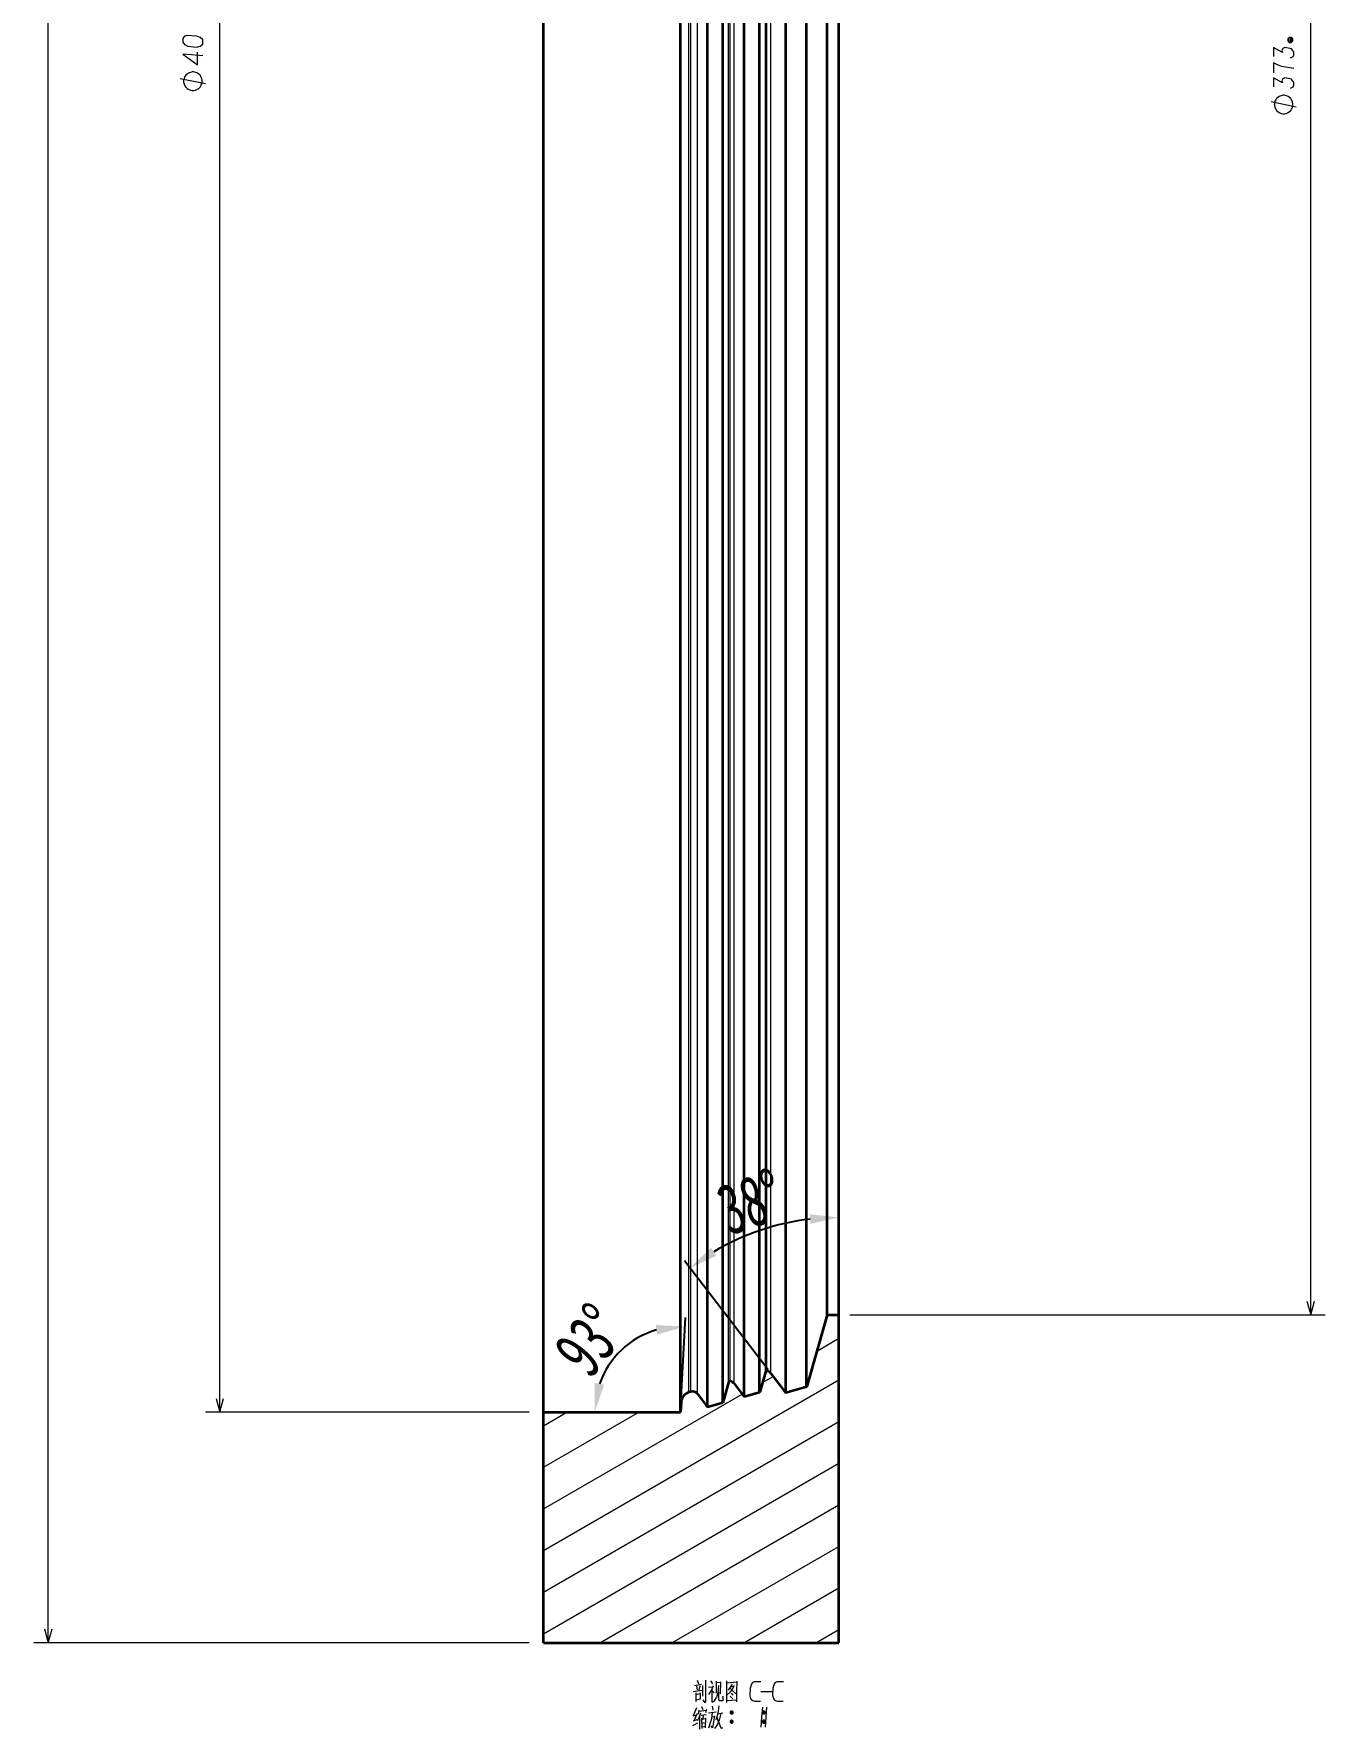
# Model space of a CAD drawing. Extents: x -214 to 8941, y -1198 to 2514.
# Drawn here: x 2157.8 to 2337, y 898.1 to 1133.3 of the extents above; entities that cross this region are included whole.
import ezdxf

# ---------------------------------------------------------------- set-up
doc = ezdxf.new("R2010")
doc.units = 0
doc.styles.add('标准', font='', dxfattribs={"width": 0.667})
doc.styles.get('标准').set_extended_font_data('宋体')
doc.dimstyles.get("Standard").update_dxf_attribs({"dimtxt": 0.18, "dimasz": 0.18, "dimexe": 0.18, "dimexo": 0.0625, "dimgap": 0.09, "dimtad": 0, "dimtoh": 1, "dimdec": 4, "dimzin": 0, "dimdsep": 46, "dimtxsty": '标准', "dimcen": 0.09, "dimadec": 0, "dimazin": 0, "dimtfac": 1, "dimtdec": 4, "dimtofl": 0, "dimtmove": 0, "dimatfit": 3, "dimfxl": 1, "dimtolj": 1, "dimtzin": 0, "dimarcsym": 0})

# ---------------------------------------------------------------- blocks, each defined once
blk = doc.blocks.new('*D4')
at = {"color": 0, "lineweight": -2, "transparency": 16777216}
blk.add_line((2247.69, 944.06), (2248.28, 955.18), dxfattribs=at)
blk.add_arc((2247.59, 942.02), 11.92, 106.3168, 160.6837, dxfattribs=at)
at = {"color": 0, "transparency": 16777216}
for points in [[(2244.16, 954.13), (2244.32, 952.8), (2248.21, 953.93)], [(2236.99, 945.86), (2235.68, 946.08), (2235.67, 942.02)]]:
    blk.add_solid(points, dxfattribs=at)
at = {"layer": 'Defpoints', "color": 0, "transparency": 16777216}
for p in [(2241.99, 952.55), (2247.66, 943.43), (2228.57, 942.02), (2247.59, 942.02), (2247.59, 942.02)]:
    blk.add_point(p, dxfattribs=at)
at = {"color": 0, "transparency": 16777216, "insert": (2235.05, 952.03), "char_height": 7, "attachment_point": 5, "rotation": 51.4105, "style": '标准'}
blk.add_mtext('93°', dxfattribs=at)
blk = doc.blocks.new('*D6')
at = {"color": 0, "lineweight": -2, "transparency": 16777216}
for p, q in [((2269.57, 956.16), (2269.57, 970.32)), ((2259.73, 947.91), (2248.12, 963.04))]:
    blk.add_line(p, q, dxfattribs=at)
blk.add_arc((2269.57, 935.09), 33.98, 96.7492, 120.7511, dxfattribs=at)
at = {"color": 0, "transparency": 16777216}
for points in [[(2265.53, 969.5), (2265.61, 968.17), (2269.57, 969.07)], [(2252.57, 963.74), (2251.82, 964.84), (2248.88, 962.05)]]:
    blk.add_solid(points, dxfattribs=at)
at = {"layer": 'Defpoints', "color": 0, "transparency": 16777216}
for p in [(2262.21, 968.26), (2269.57, 955.54), (2260.11, 947.41), (2261.97, 944.99), (2269.57, 910.02)]:
    blk.add_point(p, dxfattribs=at)
at = {"color": 0, "transparency": 16777216, "insert": (2257.32, 971.17), "char_height": 7, "attachment_point": 5, "rotation": 18.7501, "style": '标准'}
blk.add_mtext('38°', dxfattribs=at)

msp = doc.modelspace()

# ---------------------------------------------------------------- linework, layer by layer
at = {"color": 7, "lineweight": 13}
for p, q in [((2159.8448, 910.024), (2159.8448, 1375.024)), ((2183.6598, 942.024), (2183.6598, 1343.024)), ((2247.6617, 943.434), (2247.6617, 1341.614)), ((2248.7587, 944.8009), (2248.7587, 1340.2471)), ((2249.032, 944.8767), (2249.032, 1340.1713)), ((2249.9229, 944.5786), (2249.9229, 1340.4694)), ((2254.2563, 946.1784), (2254.2563, 1338.8696)), ((2254.4831, 946.3203), (2254.4831, 1338.7277)), ((2255.0171, 945.9967), (2255.0171, 1339.0513)), ((2259.3541, 947.5921), (2259.3541, 1337.4559)), ((2259.5809, 947.734), (2259.5809, 1337.3141)), ((2260.1147, 947.4104), (2260.1147, 1337.6376)), ((2335.0371, 955.5359), (2335.0371, 1329.5121)), ((2271.067, 955.5359), (2337.0371, 955.5359)), ((2266.5053, 950.5194), (2269.567, 952.2871)), ((2228.5669, 922.8423), (2269.567, 946.5136)), ((2258.9413, 946.1524), (2260.4234, 947.0081)), ((2228.5669, 928.6158), (2256.139, 944.5345)), ((2226.5669, 942.024), (2181.6598, 942.024)), ((2228.5669, 934.3893), (2241.7907, 942.024)), ((2228.5669, 940.1628), (2231.7907, 942.024)), ((2228.5669, 917.0688), (2269.567, 940.7401)), ((2228.5669, 911.2952), (2269.567, 934.9666)), ((2236.3651, 910.024), (2269.567, 929.1931)), ((2246.3651, 910.024), (2269.567, 923.4196)), ((2256.3651, 910.024), (2269.567, 917.6461)), ((2266.3651, 910.024), (2269.567, 911.8726)), ((2226.5669, 910.024), (2157.8448, 910.024))]:
    msp.add_line(p, q, dxfattribs=at)
at = {"color": 7, "lineweight": 35}
for p, q in [((2228.5669, 942.024), (2228.5669, 1343.024)), ((2247.5878, 942.024), (2247.5878, 1343.024)), ((2251.3244, 942.7521), (2251.3244, 1342.296)), ((2253.4423, 943.3394), (2253.4423, 1341.7086)), ((2256.422, 944.1658), (2256.422, 1340.8823)), ((2258.5401, 944.7531), (2258.5401, 1340.2949)), ((2262.1759, 944.7219), (2262.1759, 1340.3261)), ((2265.0738, 945.5274), (2265.0738, 1339.5207)), ((2267.9437, 955.5359), (2267.9437, 1329.5121)), ((2269.567, 955.5359), (2269.567, 1329.5121)), ((2267.9437, 955.5359), (2265.151, 945.7965)), ((2267.9437, 955.5359), (2269.067, 955.5359)), ((2269.067, 955.5359), (2269.567, 955.5359)), ((2269.567, 910.024), (2269.567, 955.5359)), ((2254.2563, 946.1784), (2253.4423, 943.3394)), ((2255.0171, 945.9967), (2256.422, 944.1658)), ((2259.3541, 947.5921), (2258.6173, 945.0223)), ((2260.1147, 947.4104), (2261.9709, 944.9914)), ((2265.151, 945.7965), (2265.0738, 945.5274)), ((2247.6617, 943.434), (2247.5878, 942.024)), ((2249.032, 944.8767), (2248.7587, 944.8009)), ((2249.9229, 944.5786), (2251.3244, 942.7521)), ((2258.5401, 944.7531), (2256.422, 944.1658)), ((2258.6173, 945.0223), (2258.5401, 944.7531)), ((2261.9709, 944.9914), (2262.1759, 944.7219)), ((2262.5012, 944.8139), (2262.1759, 944.7219)), ((2264.804, 945.4525), (2262.5012, 944.8139)), ((2265.0738, 945.5274), (2264.804, 945.4525)), ((2228.5669, 910.024), (2228.5669, 942.024)), ((2228.5669, 942.024), (2247.5878, 942.024)), ((2253.4423, 943.3394), (2251.3244, 942.7521)), ((2228.5669, 910.024), (2269.567, 910.024))]:
    msp.add_line(p, q, dxfattribs=at)
at = {"color": 7, "lineweight": 13}
for points in [[(2181.3098, 1132.4948), (2180.9247, 1132.8098), (2180.4348, 1132.9849), (2179.0348, 1133.0898), (2178.6848, 1132.9499), (2178.5098, 1132.6699), (2178.5098, 1132.1448), (2178.7548, 1131.8299), (2179.2098, 1131.6198), (2180.3998, 1131.4799), (2180.9247, 1131.5848), (2181.3098, 1131.8998)], [(2332.5471, 1132.3373), (2332.5471, 1132.6173), (2332.3371, 1132.8274), (2332.0571, 1132.8274), (2331.8471, 1132.6173), (2331.8471, 1132.3373), (2332.0571, 1132.1274), (2332.3371, 1132.1274)], [(2179.9098, 1128.0298), (2179.7931, 1128.0298), (2179.5598, 1127.9715), (2179.3848, 1127.9132), (2179.2681, 1127.8549), (2179.0931, 1127.7382), (2178.9181, 1127.5632), (2178.8014, 1127.3882), (2178.7431, 1127.2715), (2178.6848, 1127.0965), (2178.6264, 1126.8632), (2178.6264, 1126.7465), (2178.6264, 1126.6299), (2178.6848, 1126.3965), (2178.7431, 1126.2215), (2178.8014, 1126.1049), (2178.9181, 1125.9298), (2179.0931, 1125.7549), (2179.2681, 1125.6382), (2179.3848, 1125.5799), (2179.5598, 1125.5215), (2179.7931, 1125.4632), (2179.9098, 1125.4632), (2180.0264, 1125.4632), (2180.2598, 1125.5215), (2180.4348, 1125.5799), (2180.5514, 1125.6382), (2180.7264, 1125.7549), (2180.9014, 1125.9298), (2181.0181, 1126.1049), (2181.0764, 1126.2215), (2181.1348, 1126.3965), (2181.1931, 1126.6299), (2181.1931, 1126.7465), (2181.1931, 1126.8632), (2181.1348, 1127.0965), (2181.0764, 1127.2715), (2181.0181, 1127.3882), (2180.9014, 1127.5632), (2180.7264, 1127.7382), (2180.5514, 1127.8549), (2180.4348, 1127.9132), (2180.2598, 1127.9715), (2180.0264, 1128.0298)], [(2331.2871, 1124.7924), (2331.1705, 1124.7924), (2330.9371, 1124.734), (2330.7621, 1124.6757), (2330.6455, 1124.6173), (2330.4705, 1124.5007), (2330.2955, 1124.3257), (2330.1788, 1124.1507), (2330.1204, 1124.034), (2330.0621, 1123.859), (2330.0038, 1123.6257), (2330.0038, 1123.509), (2330.0038, 1123.3924), (2330.0621, 1123.159), (2330.1204, 1122.984), (2330.1788, 1122.8673), (2330.2955, 1122.6924), (2330.4705, 1122.5174), (2330.6455, 1122.4007), (2330.7621, 1122.3423), (2330.9371, 1122.284), (2331.1705, 1122.2257), (2331.2871, 1122.2257), (2331.4038, 1122.2257), (2331.6371, 1122.284), (2331.8121, 1122.3423), (2331.9288, 1122.4007), (2332.1038, 1122.5174), (2332.2788, 1122.6924), (2332.3955, 1122.8673), (2332.4538, 1122.984), (2332.5121, 1123.159), (2332.5704, 1123.3924), (2332.5704, 1123.509), (2332.5704, 1123.6257), (2332.5121, 1123.859), (2332.4538, 1124.034), (2332.3955, 1124.1507), (2332.2788, 1124.3257), (2332.1038, 1124.5007), (2331.9288, 1124.6173), (2331.8121, 1124.6757), (2331.6371, 1124.734), (2331.4038, 1124.7924)], [(2254.5969, 900.159), (2254.7719, 900.159), (2254.8769, 900.264), (2254.8769, 900.439), (2254.7719, 900.544), (2254.5969, 900.544), (2254.4919, 900.439), (2254.4919, 900.264)], [(2254.5969, 898.899), (2254.7719, 898.899), (2254.8769, 899.004), (2254.8769, 899.179), (2254.7719, 899.284), (2254.5969, 899.284), (2254.4919, 899.179), (2254.4919, 899.004)], [(2259.0419, 900.159), (2259.2169, 900.159), (2259.3219, 900.264), (2259.3219, 900.439), (2259.2169, 900.544), (2259.0419, 900.544), (2258.9369, 900.439), (2258.9369, 900.264)], [(2259.0419, 898.899), (2259.2169, 898.899), (2259.3219, 899.004), (2259.3219, 899.179), (2259.2169, 899.284), (2259.0419, 899.284), (2258.9369, 899.179), (2258.9369, 899.004)]]:
    msp.add_lwpolyline(points, close=True, dxfattribs=at)
for points in [[(2331.9871, 1132.1974), (2331.9871, 1132.7574)], [(2332.1971, 1132.8274), (2332.1971, 1132.1274)], [(2332.4071, 1132.1974), (2332.4071, 1132.7574)], [(2181.3098, 1130.2549), (2179.7348, 1130.3948), (2178.5098, 1130.4998), (2180.5398, 1129.0298), (2180.5398, 1130.7798)], [(2332.2321, 1129.9923), (2332.4421, 1130.0623), (2332.6171, 1130.1674), (2332.6871, 1130.3774), (2332.6871, 1130.7974), (2332.5821, 1130.9724), (2332.3721, 1131.2173), (2331.4271, 1131.4273), (2331.1821, 1131.2874), (2331.0421, 1131.0074), (2331.1121, 1130.7274), (2329.8871, 1131.4273), (2329.8871, 1130.1674)], [(2332.6871, 1128.5223), (2330.9721, 1128.8023), (2330.3421, 1129.0474), (2329.8871, 1129.2924), (2329.8871, 1127.9273)], [(2181.6598, 1126.3965), (2178.1598, 1127.0965)], [(2332.2321, 1125.7924), (2332.4421, 1125.8623), (2332.6171, 1125.9673), (2332.6871, 1126.1773), (2332.6871, 1126.5974), (2332.5821, 1126.7723), (2332.3721, 1127.0174), (2331.4271, 1127.2274), (2331.1821, 1127.0873), (2331.0421, 1126.8073), (2331.1121, 1126.5273), (2329.8871, 1127.2274), (2329.8871, 1125.9673)], [(2333.0371, 1123.159), (2329.5371, 1123.859)], [(2334.5195, 957.4678), (2335.0371, 955.5359), (2335.5548, 957.4678)], [(2183.1421, 943.9558), (2183.6598, 942.024), (2184.1774, 943.9558)], [(2159.3272, 911.9558), (2159.8448, 910.024), (2160.3625, 911.9558)], [(2249.3469, 903.274), (2250.6069, 903.484)], [(2249.5219, 904.114), (2250.5019, 904.289)], [(2249.8019, 904.009), (2249.8719, 903.519)], [(2249.9069, 904.849), (2250.0819, 904.324)], [(2250.2569, 904.079), (2250.1169, 903.484)], [(2250.6769, 902.609), (2250.6769, 904.114)], [(2251.0269, 904.849), (2251.0269, 903.449), (2251.0269, 902.014), (2250.9919, 901.699), (2250.7119, 902.119)], [(2252.1119, 904.079), (2251.9369, 903.589), (2251.4469, 902.854)], [(2251.4819, 903.869), (2252.0419, 903.939)], [(2251.7619, 904.744), (2252.0419, 904.324)], [(2251.9369, 903.589), (2251.9369, 901.804)], [(2251.9369, 903.414), (2252.2519, 903.099)], [(2252.5319, 904.709), (2252.5319, 903.029)], [(2253.1969, 904.534), (2252.5319, 904.464)], [(2252.8469, 904.114), (2252.7419, 903.064)], [(2253.1269, 902.959), (2253.1969, 904.639)], [(2253.9669, 904.744), (2253.9669, 903.274), (2253.9669, 901.769)], [(2253.9669, 904.709), (2253.9669, 903.309), (2253.9669, 901.909)], [(2255.4369, 904.569), (2253.9669, 904.429)], [(2254.7369, 904.289), (2254.1769, 903.484)], [(2254.4919, 903.729), (2255.1919, 902.994)], [(2254.5269, 903.939), (2254.9819, 904.009)], [(2254.5269, 903.239), (2254.7369, 903.519)], [(2254.7369, 903.519), (2255.0869, 904.149)], [(2255.4019, 901.944), (2255.4019, 903.309), (2255.4369, 904.709)], [(2258.6919, 901.874), (2257.9219, 901.874), (2257.6069, 901.979), (2257.5019, 902.084), (2257.3619, 902.294), (2257.2569, 902.679), (2257.2919, 903.799), (2257.4669, 904.324), (2257.6419, 904.569), (2257.8519, 904.674), (2258.7269, 904.674)], [(2261.8419, 901.874), (2261.0719, 901.874), (2260.7569, 901.979), (2260.6519, 902.084), (2260.5119, 902.294), (2260.4069, 902.679), (2260.4419, 903.799), (2260.6169, 904.324), (2260.7919, 904.569), (2261.0019, 904.674), (2261.8769, 904.674)], [(2249.6969, 903.099), (2249.6969, 901.909)], [(2249.6969, 902.854), (2250.2919, 902.994)], [(2250.3619, 902.224), (2249.6969, 902.084)], [(2250.3269, 903.099), (2250.2919, 902.224)], [(2250.5019, 901.174), (2250.6769, 900.789)], [(2251.9719, 901.244), (2252.0769, 900.684)], [(2252.0419, 901.804), (2252.3219, 902.084)], [(2252.3219, 902.084), (2252.5669, 902.434)], [(2252.7419, 903.064), (2252.5669, 902.434)], [(2252.8819, 901.279), (2252.8119, 900.544)], [(2252.8819, 902.084), (2252.8819, 903.169)], [(2253.0219, 901.979), (2252.8819, 902.084)], [(2253.4419, 901.979), (2253.0219, 901.979)], [(2253.4419, 902.609), (2253.4419, 901.979)], [(2253.9669, 902.014), (2255.3319, 902.119)], [(2254.0369, 902.819), (2254.5269, 903.239)], [(2254.4919, 902.644), (2254.8419, 902.259)], [(2254.5969, 903.029), (2254.8419, 902.749)], [(2255.1919, 902.994), (2255.3669, 903.029)], [(2255.4019, 901.839), (2255.4019, 901.944), (2255.3319, 902.119)], [(2258.7269, 903.274), (2260.4069, 903.274)], [(2258.9369, 901.104), (2258.8319, 899.704), (2258.7269, 898.304)], [(2259.5319, 901.104), (2259.4269, 899.704), (2259.3219, 898.304)], [(2249.2769, 898.549), (2249.9769, 898.934)], [(2249.7319, 899.984), (2249.3119, 899.844)], [(2249.8019, 900.999), (2249.3469, 899.914)], [(2249.3819, 899.214), (2249.9069, 899.389)], [(2249.8719, 900.229), (2249.4169, 899.214)], [(2250.1869, 899.704), (2249.8719, 899.214)], [(2250.1169, 900.684), (2250.0119, 900.124)], [(2250.1169, 900.544), (2251.1669, 900.684)], [(2250.3619, 900.264), (2250.1869, 899.704)], [(2250.2219, 899.774), (2250.2219, 898.059)], [(2250.4319, 899.984), (2251.1319, 900.089)], [(2250.5019, 899.564), (2250.5369, 898.164)], [(2250.5019, 899.459), (2251.0269, 899.529)], [(2250.5369, 898.899), (2250.9219, 898.969)], [(2250.7469, 900.019), (2250.6769, 899.459)], [(2251.0619, 899.634), (2250.9919, 898.234)], [(2251.2019, 900.789), (2251.0619, 900.334)], [(2251.9719, 900.404), (2251.8669, 899.494), (2251.7619, 899.074), (2251.4469, 898.199)], [(2251.4819, 900.334), (2252.5319, 900.474)], [(2252.2869, 899.914), (2252.1819, 899.074), (2252.0419, 898.234), (2251.8319, 898.514)], [(2251.9019, 899.739), (2252.2869, 899.809)], [(2252.6719, 898.654), (2252.2869, 898.129)], [(2252.6719, 899.914), (2252.4969, 899.354)], [(2252.6019, 899.669), (2253.1619, 898.234)], [(2252.8119, 900.544), (2252.6719, 899.914)], [(2252.9519, 899.284), (2252.6719, 898.654)], [(2252.7419, 900.159), (2253.4419, 900.299)], [(2253.1619, 900.229), (2252.9519, 899.284)], [(2254.4919, 900.369), (2254.8769, 900.369)], [(2254.4919, 899.109), (2254.8769, 899.109)], [(2254.5269, 900.474), (2254.8419, 900.474)], [(2254.5269, 900.229), (2254.8419, 900.229)], [(2254.5269, 899.214), (2254.8419, 899.214)], [(2254.5269, 898.969), (2254.8419, 898.969)], [(2258.9369, 900.369), (2259.3219, 900.369)], [(2258.9369, 899.109), (2259.3219, 899.109)], [(2258.9719, 900.474), (2259.2869, 900.474)], [(2258.9719, 900.229), (2259.2869, 900.229)], [(2258.9719, 899.214), (2259.2869, 899.214)], [(2258.9719, 898.969), (2259.2869, 898.969)], [(2250.9919, 898.409), (2250.5719, 898.339)], [(2253.1619, 898.234), (2253.4769, 898.234)]]:
    msp.add_lwpolyline(points, dxfattribs=at)
at = {"color": 7, "lineweight": 35}
for centre, radius, start, end in [((2254.4486, 946.1233), 0.2, 80.071332, 164), ((2254.3348, 945.4732), 0.86, 37.499999, 80.071332), ((2259.5464, 947.537), 0.2, 80.050671, 164), ((2259.4324, 946.8869), 0.86, 37.500027, 80.050671), ((2249.1596, 943.3555), 1.5, 105.500004, 176.999995), ((2249.2564, 944.0673), 0.84, 37.499999, 105.500004)]:
    msp.add_arc(centre, radius, start, end, dxfattribs=at)

# ---------------------------------------------------------------- dimensions: what is measured, and where the dimension line sits
dim = msp.add_angular_dim_2l(base=(2262.213, 968.2636), line1=((2269.567, 910.024), (2269.567, 955.5359)), line2=((2260.1147, 947.4104), (2261.9709, 944.9914)), dimstyle='Standard', override={"dimtxt": 7, "dimasz": 4, "dimexe": 1.25, "dimexo": 0.625, "dimgap": 0.625, "dimtad": 1, "dimtih": 0, "dimtoh": 0, "dimdec": 3, "dimzin": 8, "dimdsep": 44, "dimcen": 2.5, "dimazin": 2, "dimtdec": 3, "dimtofl": 1, "dimatfit": 0, "dimtolj": 0, "dimtzin": 8})
dim.commit()
dim.dimension.update_dxf_attribs({"geometry": '*D6', "text_midpoint": (2257.3194, 971.1719)})
dim = msp.add_angular_dim_2l(base=(2241.9911, 952.5497), line1=((2228.5669, 942.024), (2247.5878, 942.024)), line2=((2247.6617, 943.434), (2247.5878, 942.024)), dimstyle='Standard', override={"dimtxt": 7, "dimasz": 4, "dimexe": 1.25, "dimexo": 0.625, "dimgap": 0.625, "dimtad": 1, "dimtih": 0, "dimtoh": 0, "dimdec": 3, "dimzin": 8, "dimdsep": 44, "dimcen": 2.5, "dimazin": 2, "dimtdec": 3, "dimtofl": 1, "dimatfit": 0, "dimtolj": 0, "dimtzin": 8})
dim.commit()
dim.dimension.update_dxf_attribs({"geometry": '*D4', "text_midpoint": (2238.2698, 949.4597), "dimtype": 162})

doc.saveas('drawing.dxf')
